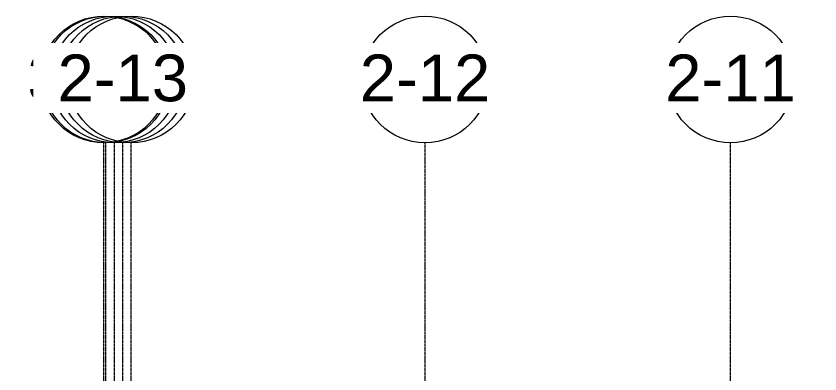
# Model space of a CAD drawing. Header units: inches. Extents: x 21954 to 47768, y -132 to 769.
# Drawn here: x 22698 to 23460, y 355 to 694 of the extents above; entities that cross this region are included whole.
import ezdxf

# ---------------------------------------------------------------- set-up
doc = ezdxf.new("R2010")
doc.units = ezdxf.units.IN
doc.header["$MEASUREMENT"] = 0
doc.linetypes.add('Grid Line 1_2_', pattern=[0.875, 0.5, -0.125, 0.125, -0.125])
doc.layers.add('S-GRID', color=1, linetype='Continuous', lineweight=9)
doc.layers.add('S-GRID-IDEN', color=1, linetype='Continuous', lineweight=9)
doc.styles.add('Arial', font='arial.ttf', dxfattribs={"height": 44.258982})

# ---------------------------------------------------------------- blocks, each defined once
blk = doc.blocks.new('Grid - Grid Head - Circle-14747-Structural - Elevation - South - Fieldhouse')
at = {"layer": 'S-GRID-IDEN'}
blk.add_circle((23085.89, 633.76), 60, dxfattribs=at)

msp = doc.modelspace()

# ---------------------------------------------------------------- linework, layer by layer
at = {"layer": 'S-GRID', "linetype": 'Grid Line 1_2_'}
for p, q in [((22781.39, -132), (22781.39, 573.76)), ((22783.39, -132), (22783.39, 573.76)), ((22791.39, -132), (22791.39, 573.76)), ((22791.39, -132), (22791.39, 573.76)), ((22799.39, -132), (22799.39, 573.76)), ((22799.39, -132), (22799.39, 573.76)), ((22807.39, -132), (22807.39, 573.76)), ((23085.89, -132), (23085.89, 573.76)), ((23085.89, -132), (23085.89, 573.76)), ((23375.39, -132), (23375.39, 573.76)), ((23375.39, -132), (23375.39, 573.76))]:
    msp.add_line(p, q, dxfattribs=at)

# ---------------------------------------------------------------- block references
at = {"layer": 'S-GRID-IDEN'}
for p in [(-278.5, 0), (0, 0), (289.5, 0)]:
    msp.add_blockref('Grid - Grid Head - Circle-14747-Structural - Elevation - South - Fieldhouse', p, dxfattribs=at)

# ---------------------------------------------------------------- next in the draw order: texts
at = {"layer": 'S-GRID-IDEN', "char_height": 44.259, "attachment_point": 2, "line_spacing_factor": 0.938532, "style": 'Arial', "bg_fill": 3, "box_fill_scale": 1.25, "bg_fill_color": 0, "bg_fill_transparency": 0}
for s, insert, width in [('3-E.G', (22807.38, 657.36), 192.24), ('1-12', (23085.88, 657.36), 147.42), ('1-11', (23375.38, 657.36), 147.42)]:
    msp.add_mtext(s, dxfattribs=dict(at, insert=insert, width=width))

# ---------------------------------------------------------------- next in the draw order: block references
at = {"layer": 'S-GRID-IDEN'}
for p in [(-286.5, 0), (0, 0), (289.5, 0)]:
    msp.add_blockref('Grid - Grid Head - Circle-14747-Structural - Elevation - South - Fieldhouse', p, dxfattribs=at)

# ---------------------------------------------------------------- next in the draw order: texts
at = {"layer": 'S-GRID-IDEN', "char_height": 44.259, "attachment_point": 2, "line_spacing_factor": 0.938532, "style": 'Arial', "bg_fill": 3, "box_fill_scale": 1.25, "bg_fill_color": 0, "bg_fill_transparency": 0}
for s, insert, width in [('3-E', (22799.38, 657.36), 114.48), ('2-12', (23085.88, 657.36), 147.42), ('2-11', (23375.38, 657.36), 147.42)]:
    msp.add_mtext(s, dxfattribs=dict(at, insert=insert, width=width))

# ---------------------------------------------------------------- next in the draw order: block references
at = {"layer": 'S-GRID-IDEN'}
msp.add_blockref('Grid - Grid Head - Circle-14747-Structural - Elevation - South - Fieldhouse', (-294.5, 0), dxfattribs=at)

# ---------------------------------------------------------------- next in the draw order: texts
at = {"layer": 'S-GRID-IDEN', "insert": (22791.38, 657.36), "char_height": 44.259, "width": 147.42, "attachment_point": 2, "line_spacing_factor": 0.938532, "style": 'Arial', "bg_fill": 3, "box_fill_scale": 1.25, "bg_fill_color": 0, "bg_fill_transparency": 0}
msp.add_mtext('1-13', dxfattribs=at)

# ---------------------------------------------------------------- next in the draw order: block references
at = {"layer": 'S-GRID-IDEN'}
msp.add_blockref('Grid - Grid Head - Circle-14747-Structural - Elevation - South - Fieldhouse', (-304.5, 0), dxfattribs=at)

# ---------------------------------------------------------------- next in the draw order: texts
at = {"layer": 'S-GRID-IDEN', "insert": (22781.38, 657.36), "char_height": 44.259, "width": 225.18, "attachment_point": 2, "line_spacing_factor": 0.938532, "style": 'Arial', "bg_fill": 3, "box_fill_scale": 1.25, "bg_fill_color": 0, "bg_fill_transparency": 0}
msp.add_mtext('1-13.G', dxfattribs=at)

# ---------------------------------------------------------------- next in the draw order: block references
at = {"layer": 'S-GRID-IDEN'}
msp.add_blockref('Grid - Grid Head - Circle-14747-Structural - Elevation - South - Fieldhouse', (-302.5, 0), dxfattribs=at)

# ---------------------------------------------------------------- next in the draw order: texts
at = {"layer": 'S-GRID-IDEN', "insert": (22783.38, 657.36), "char_height": 44.259, "width": 118.26, "attachment_point": 2, "line_spacing_factor": 0.938532, "style": 'Arial', "bg_fill": 3, "box_fill_scale": 1.25, "bg_fill_color": 0, "bg_fill_transparency": 0}
msp.add_mtext('3-D', dxfattribs=at)

# ---------------------------------------------------------------- next in the draw order: block references
at = {"layer": 'S-GRID-IDEN'}
msp.add_blockref('Grid - Grid Head - Circle-14747-Structural - Elevation - South - Fieldhouse', (-294.5, 0), dxfattribs=at)

# ---------------------------------------------------------------- next in the draw order: texts
at = {"layer": 'S-GRID-IDEN', "insert": (22791.38, 657.36), "char_height": 44.259, "width": 196.02, "attachment_point": 2, "line_spacing_factor": 0.938532, "style": 'Arial', "bg_fill": 3, "box_fill_scale": 1.25, "bg_fill_color": 0, "bg_fill_transparency": 0}
msp.add_mtext('3-D.G', dxfattribs=at)

# ---------------------------------------------------------------- next in the draw order: block references
at = {"layer": 'S-GRID-IDEN'}
msp.add_blockref('Grid - Grid Head - Circle-14747-Structural - Elevation - South - Fieldhouse', (-286.5, 0), dxfattribs=at)

# ---------------------------------------------------------------- next in the draw order: texts
at = {"layer": 'S-GRID-IDEN', "insert": (22799.38, 657.36), "char_height": 44.259, "width": 147.42, "attachment_point": 2, "line_spacing_factor": 0.938532, "style": 'Arial', "bg_fill": 3, "box_fill_scale": 1.25, "bg_fill_color": 0, "bg_fill_transparency": 0}
msp.add_mtext('2-13', dxfattribs=at)

doc.saveas('drawing.dxf')
